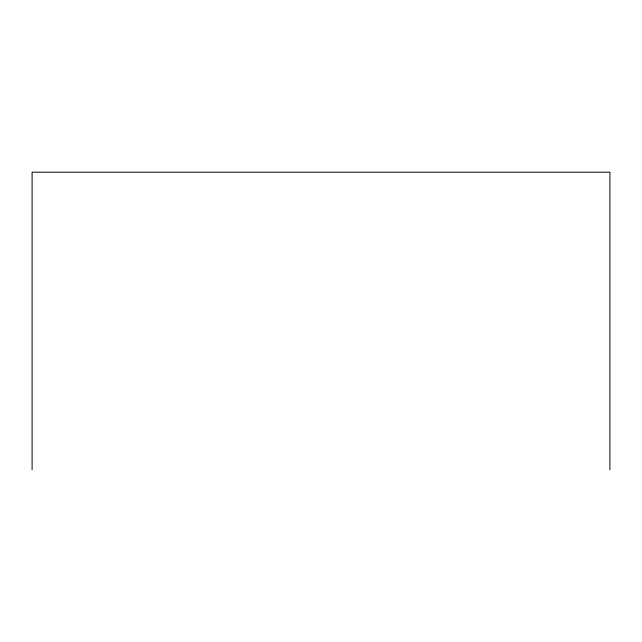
<?xml version="1.0" encoding="UTF-8"?>
<svg xmlns="http://www.w3.org/2000/svg" width="642" height="642" viewBox="0 0 642 642"><rect width="100%" height="100%" fill="white"/><g stroke="black" fill="none" stroke-linecap="round" stroke-linejoin="round"><path stroke-width="0.96" d="M609.9 469.808L609.9 172.192L32.1 172.192L32.1 469.808"/></g></svg>
